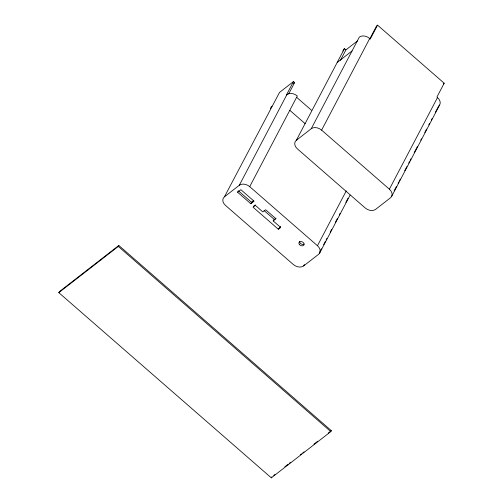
<?xml version="1.0" encoding="UTF-8"?>
<svg xmlns="http://www.w3.org/2000/svg" width="503" height="503" viewBox="0 0 503 503"><rect width="100%" height="100%" fill="white"/><g stroke="black" fill="none" stroke-linecap="round" stroke-linejoin="round"><path stroke-width="0.75" d="M58.807 292.652L59.31 291.696L118.815 245.464L331.326 430.662L330.823 431.618L271.324 477.85L58.807 292.652L118.312 246.42L118.815 245.464M346.265 190.876L317.475 245.722A7.803 5.64 27.7 0 1 318.569 254.336L303.693 265.892A7.803 5.64 27.7 0 1 293.299 264.503L225.526 205.438A7.803 5.64 27.7 0 1 224.432 196.824L279.523 92.414L293.469 81.58L294.613 82.58L288.653 93.942M293.469 81.58L286.452 94.941L286.917 94.583A7.803 5.64 27.7 0 1 297.311 95.972L249.702 186.657A7.803 5.64 27.7 0 0 239.309 185.261L224.432 196.824M239.309 185.261L286.917 94.583M237.598 192.215L238.353 190.782L251.563 202.294L250.808 203.728L237.598 192.215L240.855 189.688L254.065 201.2L250.808 203.728M369.73 39.02L376.634 25.873L377.564 25.15L444.193 83.215L436.925 97.054L437.497 97.557L389.385 189.191A7.803 5.64 27.7 0 1 390.485 197.805L375.609 209.367A7.803 5.64 27.7 0 1 365.216 207.972L297.443 148.907A7.803 5.64 27.7 0 1 296.342 140.293L344.454 48.653L345.894 49.904L340.443 60.285M296.342 140.293L311.219 128.737L359.331 37.096A7.803 5.64 27.7 0 1 369.724 38.492L370.296 38.989L377.564 25.15M273.173 220.911L275.965 218.742L265.628 209.732L262.836 211.901L255.367 205.394L253.047 207.198L278.316 229.223L280.643 227.419L273.173 220.911L273.676 219.956L275.908 218.22M311.219 128.737A7.803 5.64 27.7 0 1 321.612 130.126L369.724 38.492M278.316 229.223L280.561 226.91M279.743 228.098L280.448 226.765M303.693 265.892L304.422 264.509M319.656 252.261L321.474 248.796M323.655 244.647L325.472 241.182M326.202 239.799L326.925 238.416M330.201 232.185L331.653 229.418M335.287 222.496L337.469 218.34M339.286 214.882L340.009 213.498M345.825 202.42L348.007 198.264M319.575 253.229L350.107 195.082M394.132 190.863L396.32 186.695M398.143 183.224L398.873 181.834M399.602 180.445L400.331 179.055M404.708 170.718L406.896 166.55M408.719 163.079L409.448 161.689M410.178 160.3L410.907 158.91M414.189 152.661L417.471 146.404M420.753 140.155L421.483 138.765M424.765 132.515L426.588 129.045M428.776 124.876L429.505 123.487M431.329 120.01L432.052 118.626M435.321 112.402L438.591 106.171A7.803 5.64 27.7 0 0 437.497 97.557M391.491 196.704L439.603 105.064M271.324 477.85L271.827 476.894M293.406 83.523L294.613 82.58M345.894 49.904L357.671 40.756M337.186 62.498L352.062 50.935M251.563 202.294L253.732 200.609M251.865 202.206L253.719 200.76M253.55 206.243L255.291 204.891M443.262 83.932L444.193 83.215M273.682 475.448L274.921 474.486M284.843 466.784L287.942 464.376M289.181 463.414L290.42 462.446M300.335 454.743L301.574 453.781M302.812 452.819L304.057 451.851M313.973 444.149L317.689 441.257M328.226 433.07L331.326 430.662M296.732 97.393L311.47 110.232M321.612 130.126L389.385 189.191M289.791 110.295L305.114 123.644M249.702 186.657L317.475 245.722M264.119 210.587L274.688 219.798M278.819 228.268L279.391 228.771M118.312 246.42L330.823 431.618M270.488 108.617A7.803 5.64 27.7 0 1 272.041 106.139M342.901 51.13A7.803 5.64 27.7 0 1 344.454 48.653M304.24 244.005A2.729 1.974 27.7 0 1 301.178 243.93A2.729 1.974 27.7 0 1 299.675 241.371M299.386 244.458A2.729 1.974 27.7 0 0 303.843 245.055A2.729 1.974 27.7 0 0 301.209 241.553A2.729 1.974 27.7 0 0 299.386 244.458"/></g></svg>
